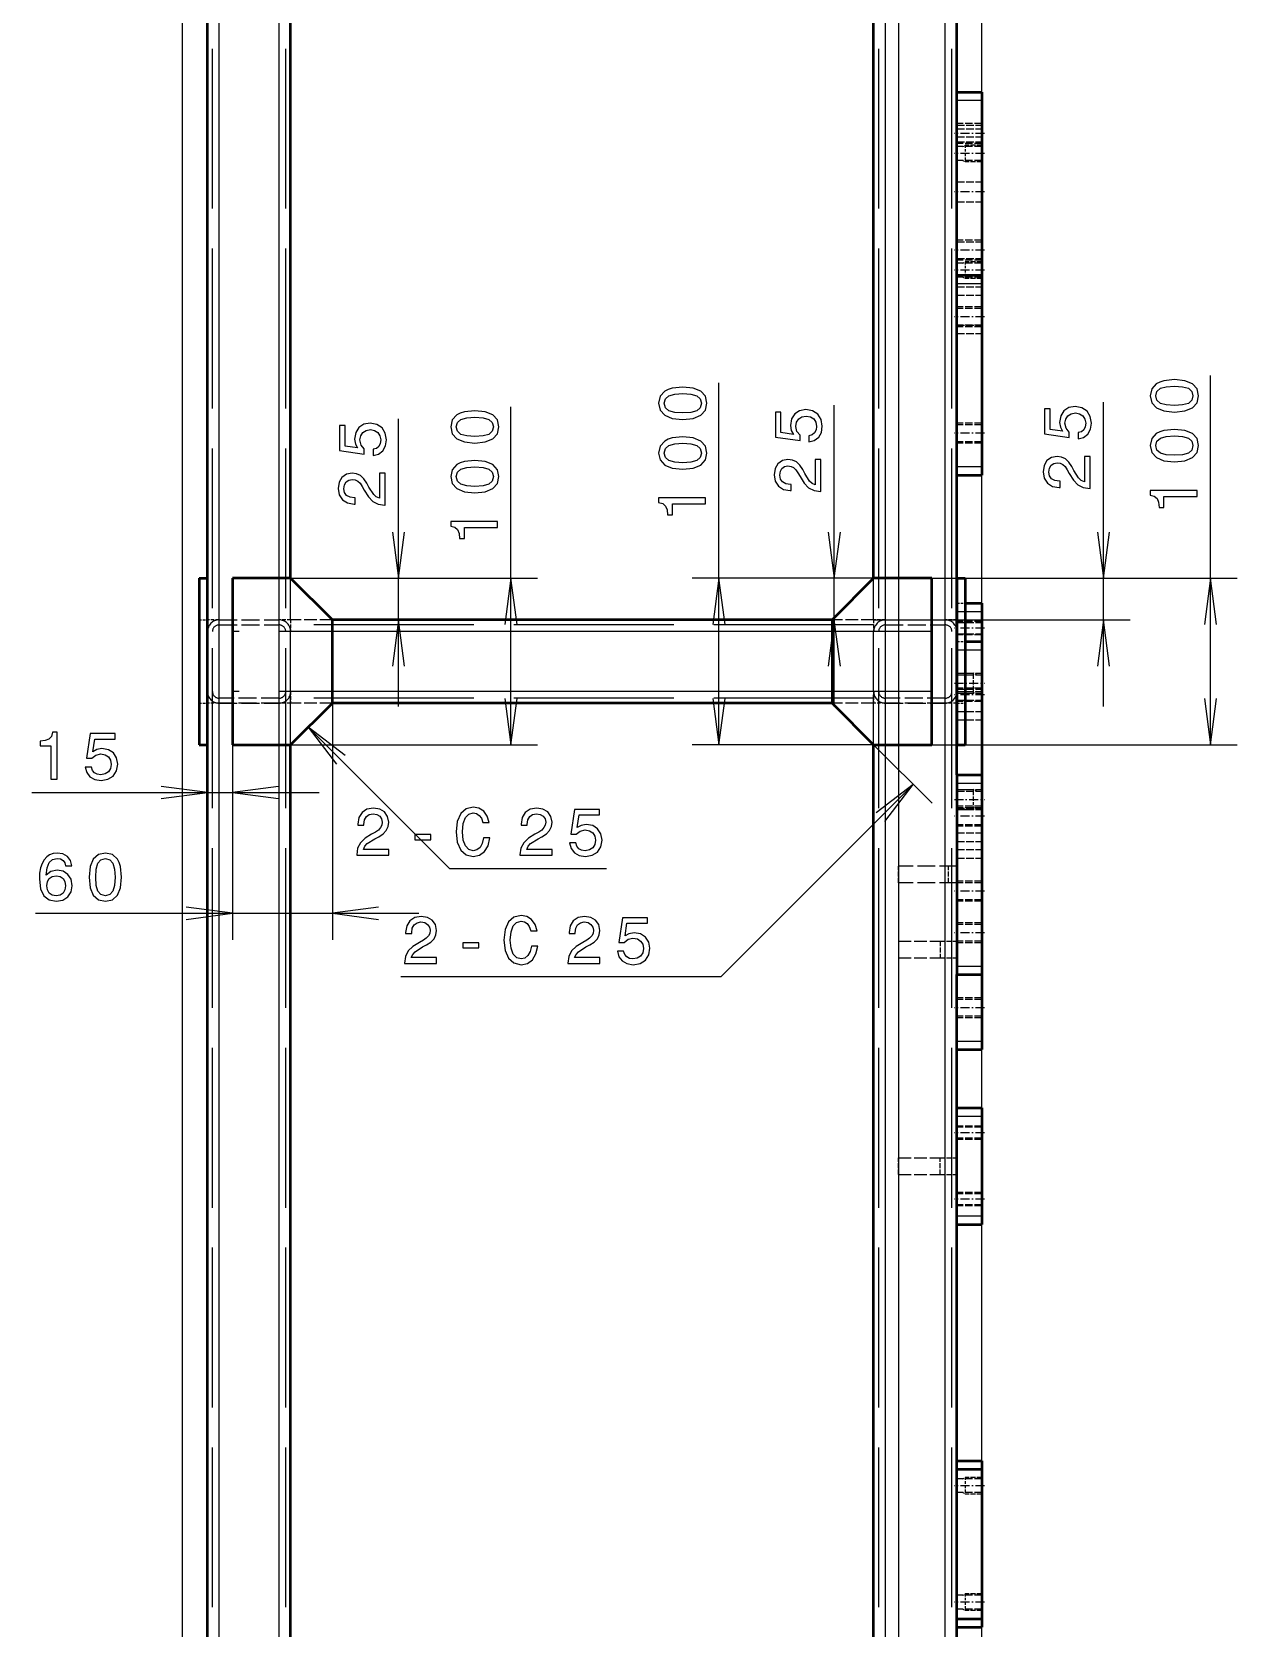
# Model space of a CAD drawing. Extents: x 0 to 1189, y 0 to 841.
# Drawn here: x 982.1 to 1072.5, y 498.8 to 618.6 of the extents above; entities that cross this region are included whole.
import ezdxf

# ---------------------------------------------------------------- set-up
doc = ezdxf.new("R2010")
doc.units = 0
doc.linetypes.add('DASHDOT', pattern=[18.5, 12, -3, 0.5, -3])
doc.linetypes.add('DASHED', pattern=[15, 12, -3])

msp = doc.modelspace()

# ---------------------------------------------------------------- linework, layer by layer
at = {"color": 7, "linetype": 'DASHDOT', "lineweight": 25}
for p, q in [((996.1, 413.09), (996.1, 729.59)), ((1000.6, 413.09), (1000.6, 729.59)), ((1046.1, 413.09), (1046.1, 729.59)), ((1050.6, 413.09), (1050.6, 729.59)), ((1049.6, 573.59), (997.1, 573.59)), ((1049.6, 569.09), (997.1, 569.09))]:
    msp.add_line(p, q, dxfattribs=at)
at = {"color": 7, "lineweight": 25}
for p, q in [((1051.47, 436.97), (1051.47, 724.18)), ((1053.35, 436.97), (1053.35, 724.18)), ((993.35, 453.22), (993.35, 723.11)), ((995.22, 453.22), (995.22, 723.11)), ((1050.6, 439.47), (1050.6, 703.22)), ((1046.1, 577.59), (1046.1, 693.84)), ((1047.1, 672.47), (1047.1, 405.96)), ((996.1, 475.97), (996.1, 666.34)), ((1000.6, 577.59), (1000.6, 666.34)), ((1051.47, 659.47), (1051.47, 405.96)), ((1051.47, 613.47), (1053.35, 613.47)), ((1051.47, 599.72), (1053.35, 599.72)), ((1033.61, 565.09), (1033.61, 592.25)), ((1070.5, 565.09), (1070.5, 592.81)), ((1062.47, 567.97), (1062.47, 590.82)), ((1009.56, 567.97), (1009.56, 589.57)), ((1018, 565.09), (1018, 590.47)), ((1042.27, 567.97), (1042.27, 590.59)), ((1051.47, 585.97), (1053.35, 585.97)), ((1001.47, 577.59), (1011.56, 577.59)), ((1001.47, 577.59), (1020, 577.59)), ((1045.22, 577.59), (1031.61, 577.59)), ((1045.22, 577.59), (1040.27, 577.59)), ((1049.6, 577.59), (1064.47, 577.59)), ((1049.6, 577.59), (1072.5, 577.59)), ((1045.22, 574.47), (1064.47, 574.47)), ((1052.1, 575.09), (1053.35, 575.09)), ((1042.1, 573.59), (1004.6, 573.59)), ((1052.1, 572.22), (1053.35, 572.22)), ((1042.1, 569.09), (1004.6, 569.09)), ((1004.6, 568.22), (1004.6, 550.44)), ((1002.79, 566.41), (1013.4, 555.81)), ((997.1, 565.09), (997.1, 559.51)), ((997.1, 565.09), (997.1, 550.44)), ((1000.6, 476.34), (1000.6, 565.09)), ((1001.47, 565.09), (1020, 565.09)), ((1045.22, 565.09), (1031.61, 565.09)), ((1045.22, 565.09), (1049.61, 560.7)), ((1046.1, 448.84), (1046.1, 565.09)), ((1049.6, 565.09), (1072.5, 565.09)), ((1048.2, 562.12), (1033.76, 547.68)), ((1051.47, 562.22), (1053.35, 562.22)), ((982.05, 561.51), (1003.6, 561.51)), ((1013.4, 555.81), (1025.17, 555.81)), ((982.31, 552.44), (1011.1, 552.44)), ((1033.76, 547.68), (1009.73, 547.68)), ((1051.47, 548.47), (1053.35, 548.47)), ((1051.47, 542.84), (1053.35, 542.84)), ((1051.47, 537.22), (1053.35, 537.22)), ((1051.47, 529.72), (1053.35, 529.72))]:
    msp.add_line(p, q, dxfattribs=at)
at = {"color": 7, "linetype": 'DASHED', "lineweight": 25}
for p, q in [((995.6, 440.34), (995.6, 702.34)), ((996.1, 439.47), (996.1, 703.22)), ((996.1, 439.84), (996.1, 702.84)), ((996.1, 439.84), (996.1, 702.84)), ((1000.6, 439.47), (1000.6, 703.22)), ((1000.6, 439.84), (1000.6, 702.84)), ((1000.6, 439.84), (1000.6, 702.84)), ((1001.1, 440.34), (1001.1, 702.34)), ((1045.6, 440.34), (1045.6, 702.34)), ((1046.1, 439.47), (1046.1, 703.22)), ((1046.1, 439.84), (1046.1, 702.84)), ((1046.1, 439.84), (1046.1, 702.84)), ((1050.6, 439.47), (1050.6, 703.22)), ((1050.6, 439.84), (1050.6, 702.84)), ((1050.6, 439.84), (1050.6, 702.84)), ((1051.1, 440.34), (1051.1, 702.34)), ((996.1, 445.34), (996.1, 697.34)), ((996.1, 445.34), (996.1, 697.34)), ((996.1, 445.72), (996.1, 696.97)), ((996.1, 445.72), (996.1, 696.97)), ((996.1, 574.47), (996.1, 696.97)), ((996.1, 574.47), (996.1, 696.97)), ((996.1, 574.47), (996.1, 696.97)), ((996.1, 574.47), (996.1, 696.97)), ((1000.6, 445.34), (1000.6, 697.34)), ((1000.6, 445.34), (1000.6, 697.34)), ((1000.6, 445.72), (1000.6, 696.97)), ((1000.6, 445.72), (1000.6, 696.97)), ((1000.6, 574.47), (1000.6, 696.97)), ((1000.6, 574.47), (1000.6, 696.97)), ((1000.6, 574.47), (1000.6, 696.97)), ((1000.6, 574.47), (1000.6, 696.97)), ((1046.1, 445.34), (1046.1, 697.34)), ((1046.1, 445.34), (1046.1, 697.34)), ((1046.1, 445.72), (1046.1, 696.97)), ((1046.1, 445.72), (1046.1, 696.97)), ((1046.1, 574.47), (1046.1, 696.97)), ((1046.1, 574.47), (1046.1, 696.97)), ((1046.1, 574.47), (1046.1, 696.97)), ((1046.1, 574.47), (1046.1, 696.97)), ((1050.6, 445.34), (1050.6, 697.34)), ((1050.6, 445.34), (1050.6, 697.34)), ((1050.6, 445.72), (1050.6, 696.97)), ((1050.6, 445.72), (1050.6, 696.97)), ((1050.6, 574.47), (1050.6, 696.97)), ((1050.6, 574.47), (1050.6, 696.97)), ((1050.6, 574.47), (1050.6, 696.97)), ((1050.6, 574.47), (1050.6, 696.97)), ((1045.22, 574.09), (1001.47, 574.09)), ((1045.22, 573.59), (1001.47, 573.59)), ((1045.22, 573.59), (1001.47, 573.59)), ((1045.22, 573.59), (1001.47, 573.59)), ((996.1, 445.72), (996.1, 568.22)), ((996.1, 445.72), (996.1, 568.22)), ((996.1, 445.72), (996.1, 568.22)), ((996.1, 445.72), (996.1, 568.22)), ((1000.6, 445.72), (1000.6, 568.22)), ((1000.6, 445.72), (1000.6, 568.22)), ((1000.6, 445.72), (1000.6, 568.22)), ((1000.6, 445.72), (1000.6, 568.22)), ((1045.22, 569.09), (1001.47, 569.09)), ((1045.22, 569.09), (1001.47, 569.09)), ((1045.22, 569.09), (1001.47, 569.09)), ((1045.22, 568.59), (1001.47, 568.59)), ((1046.1, 445.72), (1046.1, 568.22)), ((1046.1, 445.72), (1046.1, 568.22)), ((1046.1, 445.72), (1046.1, 568.22)), ((1046.1, 445.72), (1046.1, 568.22)), ((1050.6, 445.72), (1050.6, 568.22)), ((1050.6, 445.72), (1050.6, 568.22)), ((1050.6, 445.72), (1050.6, 568.22)), ((1050.6, 445.72), (1050.6, 568.22))]:
    msp.add_line(p, q, dxfattribs=at)
at = {"color": 7, "lineweight": 50}
for p, q in [((1045.22, 577.59), (1045.22, 693.84)), ((1051.47, 562.84), (1051.47, 678.97)), ((995.22, 440.34), (995.22, 666.97)), ((1001.47, 577.59), (1001.47, 666.34)), ((1051.47, 614.09), (1053.35, 614.09)), ((1053.35, 614.09), (1053.35, 613.47)), ((1053.35, 613.47), (1053.35, 600.34)), ((1051.47, 600.34), (1053.35, 600.34)), ((1053.35, 600.34), (1053.35, 599.72)), ((1053.35, 599.72), (1053.35, 585.97)), ((1053.35, 585.97), (1053.35, 585.34)), ((1051.47, 585.34), (1053.35, 585.34)), ((994.6, 577.59), (994.6, 565.09)), ((994.6, 577.59), (995.22, 577.59)), ((997.1, 577.59), (997.1, 565.09)), ((1001.47, 577.59), (997.1, 577.59)), ((1004.6, 574.47), (1001.47, 577.59)), ((1045.22, 577.59), (1042.1, 574.47)), ((1049.6, 577.59), (1045.22, 577.59)), ((1049.6, 565.09), (1049.6, 577.59)), ((1051.47, 577.59), (1051.47, 565.09)), ((1051.47, 577.59), (1052.1, 577.59)), ((1052.1, 577.59), (1052.1, 565.09)), ((1052.1, 575.72), (1053.35, 575.72)), ((1053.35, 575.72), (1053.35, 575.09)), ((1042.1, 574.47), (1004.6, 574.47)), ((1004.6, 568.22), (1004.6, 574.47)), ((1042.1, 574.47), (1042.1, 568.22)), ((1053.35, 575.09), (1053.35, 572.84)), ((1052.1, 572.84), (1053.35, 572.84)), ((1053.35, 572.84), (1053.35, 572.22)), ((1053.35, 572.22), (1053.35, 562.84)), ((1001.47, 565.09), (1004.6, 568.22)), ((1042.1, 568.22), (1004.6, 568.22)), ((1042.1, 568.22), (1045.22, 565.09)), ((994.6, 565.09), (995.22, 565.09)), ((997.1, 565.09), (1001.47, 565.09)), ((1001.47, 476.34), (1001.47, 565.09)), ((1045.22, 448.84), (1045.22, 565.09)), ((1045.22, 565.09), (1049.6, 565.09)), ((1051.47, 565.09), (1052.1, 565.09)), ((1051.47, 562.84), (1051.47, 562.22)), ((1051.47, 562.84), (1053.35, 562.84)), ((1051.47, 562.22), (1051.47, 548.47)), ((1053.35, 562.84), (1053.35, 562.22)), ((1053.35, 562.22), (1053.35, 548.47)), ((1053.35, 557.22), (1053.35, 556.59)), ((1053.35, 556.59), (1053.35, 542.84)), ((1051.47, 548.47), (1051.47, 547.84)), ((1051.47, 440.34), (1051.47, 547.84)), ((1051.47, 547.84), (1053.35, 547.84)), ((1053.35, 548.47), (1053.35, 547.84)), ((1053.35, 542.84), (1053.35, 542.22)), ((1051.47, 542.22), (1053.35, 542.22)), ((1051.47, 537.84), (1053.35, 537.84)), ((1053.35, 537.84), (1053.35, 537.22)), ((1053.35, 537.22), (1053.35, 529.72)), ((1053.35, 529.72), (1053.35, 529.09)), ((1051.47, 529.09), (1053.35, 529.09)), ((1051.47, 511.34), (1053.35, 511.34)), ((1051.47, 510.72), (1053.35, 510.72)), ((1053.35, 511.34), (1053.35, 510.72)), ((1053.35, 510.72), (1053.35, 499.47)), ((1051.47, 499.47), (1053.35, 499.47)), ((1051.47, 498.84), (1053.35, 498.84)), ((1053.35, 499.47), (1053.35, 498.84))]:
    msp.add_line(p, q, dxfattribs=at)
at = {"color": 7, "linetype": 'DASHED', "lineweight": 25, "ltscale": 0.046875}
for p, q in [((1051.47, 613.47), (1053.35, 613.47)), ((1053.35, 611.72), (1051.47, 611.72)), ((1053.35, 611.72), (1051.47, 611.72)), ((1051.47, 611.6), (1053.35, 611.6)), ((1051.47, 611.6), (1053.35, 611.6)), ((1051.47, 611.34), (1053.35, 611.34)), ((1051.47, 610.72), (1053.35, 610.72)), ((1051.47, 610.72), (1053.35, 610.72)), ((1051.47, 610.34), (1053.35, 610.34)), ((1051.47, 610.34), (1053.35, 610.34)), ((1053.35, 610.22), (1051.47, 610.22)), ((1053.35, 610.22), (1051.47, 610.22)), ((1053.35, 609.99), (1051.47, 609.99)), ((1053.35, 609.99), (1051.47, 609.99)), ((1053.35, 608.95), (1051.47, 608.95)), ((1053.35, 608.95), (1051.47, 608.95)), ((1051.47, 607.34), (1053.35, 607.34)), ((1051.47, 607.34), (1053.35, 607.34)), ((1051.47, 605.84), (1053.35, 605.84)), ((1051.47, 605.84), (1053.35, 605.84)), ((1053.35, 602.97), (1051.47, 602.97)), ((1053.35, 602.97), (1051.47, 602.97)), ((1051.47, 602.85), (1053.35, 602.85)), ((1051.47, 602.85), (1053.35, 602.85)), ((1051.47, 601.59), (1053.35, 601.59)), ((1051.47, 601.59), (1053.35, 601.59)), ((1053.35, 601.47), (1051.47, 601.47)), ((1053.35, 601.47), (1051.47, 601.47)), ((1053.35, 601.24), (1051.47, 601.24)), ((1053.35, 601.24), (1051.47, 601.24)), ((1053.35, 600.2), (1051.47, 600.2)), ((1053.35, 600.2), (1051.47, 600.2)), ((1051.47, 599.72), (1053.35, 599.72)), ((1051.47, 599.47), (1053.35, 599.47)), ((1051.47, 599.47), (1053.35, 599.47)), ((1051.47, 598.84), (1053.35, 598.84)), ((1053.35, 597.97), (1051.47, 597.97)), ((1053.35, 597.97), (1051.47, 597.97)), ((1053.35, 597.97), (1051.47, 597.97)), ((1053.35, 597.85), (1051.47, 597.85)), ((1053.35, 597.85), (1051.47, 597.85)), ((1051.47, 596.59), (1053.35, 596.59)), ((1051.47, 596.59), (1053.35, 596.59)), ((1053.35, 596.59), (1051.47, 596.59)), ((1053.35, 596.59), (1051.47, 596.59)), ((1053.35, 596.47), (1051.47, 596.47)), ((1053.35, 596.47), (1051.47, 596.47)), ((1053.35, 596.47), (1051.47, 596.47)), ((1051.47, 595.97), (1053.35, 595.97)), ((1053.35, 589.22), (1051.47, 589.22)), ((1053.35, 589.22), (1051.47, 589.22)), ((1053.35, 589.22), (1051.47, 589.22)), ((1053.35, 589.1), (1051.47, 589.1)), ((1053.35, 589.1), (1051.47, 589.1)), ((1053.35, 587.84), (1051.47, 587.84)), ((1053.35, 587.84), (1051.47, 587.84)), ((1053.35, 587.72), (1051.47, 587.72)), ((1053.35, 587.72), (1051.47, 587.72)), ((1053.35, 587.72), (1051.47, 587.72)), ((1051.47, 585.97), (1053.35, 585.97)), ((1051.47, 575.09), (1053.35, 575.09)), ((1053.35, 574.34), (1051.47, 574.34)), ((1053.35, 574.34), (1051.47, 574.34)), ((1051.47, 574.26), (1053.35, 574.26)), ((1051.47, 574.26), (1053.35, 574.26)), ((1051.47, 573.43), (1053.35, 573.43)), ((1051.47, 573.43), (1053.35, 573.43)), ((1053.35, 573.34), (1051.47, 573.34)), ((1053.35, 573.34), (1051.47, 573.34)), ((1051.47, 572.22), (1053.35, 572.22)), ((1051.47, 570.47), (1053.35, 570.47)), ((1051.47, 570.35), (1053.35, 570.35)), ((1051.47, 570.35), (1053.35, 570.35)), ((1053.35, 569.34), (1051.47, 569.34)), ((1053.35, 569.34), (1051.47, 569.34)), ((1051.47, 569.26), (1053.35, 569.26)), ((1051.47, 569.26), (1053.35, 569.26)), ((1051.47, 569.09), (1053.35, 569.09)), ((1051.47, 569.09), (1053.35, 569.09)), ((1051.47, 568.97), (1053.35, 568.97)), ((1051.47, 568.43), (1053.35, 568.43)), ((1051.47, 568.43), (1053.35, 568.43)), ((1053.35, 568.34), (1051.47, 568.34)), ((1053.35, 568.34), (1051.47, 568.34)), ((1051.47, 567.59), (1053.35, 567.59)), ((1051.47, 567.59), (1053.35, 567.59)), ((1051.47, 566.97), (1053.35, 566.97)), ((1051.47, 562.22), (1053.35, 562.22)), ((1051.47, 561.72), (1053.35, 561.72)), ((1051.47, 561.6), (1053.35, 561.6)), ((1051.47, 561.6), (1053.35, 561.6)), ((1053.35, 560.47), (1051.47, 560.47)), ((1053.35, 560.47), (1051.47, 560.47)), ((1053.35, 560.47), (1051.47, 560.47)), ((1053.35, 560.35), (1051.47, 560.35)), ((1053.35, 560.35), (1051.47, 560.35)), ((1051.47, 560.34), (1053.35, 560.34)), ((1051.47, 560.34), (1053.35, 560.34)), ((1051.47, 560.22), (1053.35, 560.22)), ((1053.35, 559.09), (1051.47, 559.09)), ((1053.35, 559.09), (1051.47, 559.09)), ((1053.35, 558.97), (1051.47, 558.97)), ((1053.35, 558.97), (1051.47, 558.97)), ((1053.35, 558.97), (1051.47, 558.97)), ((1051.47, 558.47), (1053.35, 558.47)), ((1051.47, 558.47), (1053.35, 558.47)), ((1051.47, 557.84), (1053.35, 557.84)), ((1051.47, 557.22), (1053.35, 557.22)), ((1051.47, 556.59), (1053.35, 556.59)), ((1051.47, 556.59), (1053.35, 556.59)), ((1053.35, 554.84), (1051.47, 554.84)), ((1053.35, 554.84), (1051.47, 554.84)), ((1053.35, 554.84), (1051.47, 554.84)), ((1053.35, 554.73), (1051.47, 554.73)), ((1053.35, 554.73), (1051.47, 554.73)), ((1053.35, 553.46), (1051.47, 553.46)), ((1053.35, 553.46), (1051.47, 553.46)), ((1053.35, 553.34), (1051.47, 553.34)), ((1053.35, 553.34), (1051.47, 553.34)), ((1053.35, 553.34), (1051.47, 553.34)), ((1053.35, 551.72), (1051.47, 551.72)), ((1053.35, 551.72), (1051.47, 551.72)), ((1053.35, 551.72), (1051.47, 551.72)), ((1053.35, 551.6), (1051.47, 551.6)), ((1053.35, 551.6), (1051.47, 551.6)), ((1053.35, 550.34), (1051.47, 550.34)), ((1053.35, 550.34), (1051.47, 550.34)), ((1053.35, 550.22), (1051.47, 550.22)), ((1053.35, 550.22), (1051.47, 550.22)), ((1053.35, 550.22), (1051.47, 550.22)), ((1051.47, 548.47), (1053.35, 548.47)), ((1053.35, 546.09), (1051.47, 546.09)), ((1053.35, 546.09), (1051.47, 546.09)), ((1053.35, 546.09), (1051.47, 546.09)), ((1053.35, 545.98), (1051.47, 545.98)), ((1053.35, 545.98), (1051.47, 545.98)), ((1053.35, 544.71), (1051.47, 544.71)), ((1053.35, 544.71), (1051.47, 544.71)), ((1053.35, 544.59), (1051.47, 544.59)), ((1053.35, 544.59), (1051.47, 544.59)), ((1053.35, 544.59), (1051.47, 544.59)), ((1051.47, 542.84), (1053.35, 542.84)), ((1051.47, 537.22), (1053.35, 537.22)), ((1053.35, 536.47), (1051.47, 536.47)), ((1053.35, 536.47), (1051.47, 536.47)), ((1053.35, 536.38), (1051.47, 536.38)), ((1053.35, 536.38), (1051.47, 536.38)), ((1053.35, 535.55), (1051.47, 535.55)), ((1053.35, 535.55), (1051.47, 535.55)), ((1053.35, 535.47), (1051.47, 535.47)), ((1053.35, 535.47), (1051.47, 535.47)), ((1053.35, 531.47), (1051.47, 531.47)), ((1053.35, 531.47), (1051.47, 531.47)), ((1053.35, 531.38), (1051.47, 531.38)), ((1053.35, 531.38), (1051.47, 531.38)), ((1053.35, 530.55), (1051.47, 530.55)), ((1053.35, 530.55), (1051.47, 530.55)), ((1053.35, 530.47), (1051.47, 530.47)), ((1053.35, 530.47), (1051.47, 530.47)), ((1051.47, 529.72), (1053.35, 529.72)), ((1051.47, 510.72), (1053.35, 510.72)), ((1053.35, 509.99), (1051.47, 509.99)), ((1053.35, 509.99), (1051.47, 509.99)), ((1053.35, 508.95), (1051.47, 508.95)), ((1053.35, 508.95), (1051.47, 508.95)), ((1053.35, 501.24), (1051.47, 501.24)), ((1053.35, 501.24), (1051.47, 501.24)), ((1053.35, 500.2), (1051.47, 500.2)), ((1053.35, 500.2), (1051.47, 500.2)), ((1051.47, 499.47), (1053.35, 499.47))]:
    msp.add_line(p, q, dxfattribs=at)
at = {"color": 7, "linetype": 'DASHDOT', "lineweight": 25, "ltscale": 0.056253}
for p, q in [((1053.53, 610.97), (1051.28, 610.97)), ((1053.53, 609.47), (1051.28, 609.47)), ((1053.53, 606.59), (1051.28, 606.59)), ((1053.53, 602.22), (1051.28, 602.22)), ((1053.53, 600.72), (1051.28, 600.72)), ((1053.53, 597.22), (1051.28, 597.22)), ((1053.53, 588.47), (1051.28, 588.47)), ((1053.53, 573.84), (1051.28, 573.84)), ((1053.53, 568.84), (1051.28, 568.84)), ((1053.53, 559.72), (1051.28, 559.72)), ((1053.53, 554.09), (1051.28, 554.09)), ((1053.53, 550.97), (1051.28, 550.97)), ((1053.53, 545.34), (1051.28, 545.34)), ((1053.53, 535.97), (1051.28, 535.97)), ((1053.53, 530.97), (1051.28, 530.97)), ((1053.53, 509.47), (1051.28, 509.47)), ((1053.53, 500.72), (1051.28, 500.72))]:
    msp.add_line(p, q, dxfattribs=at)
at = {"color": 7, "linetype": 'DASHED', "lineweight": 25, "ltscale": 0.005075}
for p, q in [((1051.92, 609.99), (1052.1, 610.09)), ((1051.92, 609.99), (1052.1, 610.09)), ((1051.92, 608.95), (1052.1, 608.84)), ((1051.92, 608.95), (1052.1, 608.84)), ((1051.92, 601.24), (1052.1, 601.34)), ((1051.92, 601.24), (1052.1, 601.34)), ((1051.92, 600.2), (1052.1, 600.09)), ((1051.92, 600.2), (1052.1, 600.09)), ((1051.92, 509.99), (1052.1, 510.09)), ((1051.92, 509.99), (1052.1, 510.09)), ((1051.92, 508.95), (1052.1, 508.84)), ((1051.92, 508.95), (1052.1, 508.84)), ((1051.92, 501.24), (1052.1, 501.34)), ((1051.92, 501.24), (1052.1, 501.34)), ((1051.92, 500.2), (1052.1, 500.09)), ((1051.92, 500.2), (1052.1, 500.09))]:
    msp.add_line(p, q, dxfattribs=at)
at = {"color": 7, "linetype": 'DASHED', "lineweight": 25, "ltscale": 0.015625}
for p, q in [((1052.1, 610.09), (1052.1, 609.47)), ((1052.1, 610.09), (1052.1, 609.47)), ((1052.1, 610.09), (1052.1, 609.47)), ((1052.1, 609.47), (1052.1, 608.84)), ((1052.1, 609.47), (1052.1, 608.84)), ((1052.1, 609.47), (1052.1, 608.84)), ((1052.1, 601.34), (1052.1, 600.72)), ((1052.1, 601.34), (1052.1, 600.72)), ((1052.1, 601.34), (1052.1, 600.72)), ((1052.1, 600.72), (1052.1, 600.09)), ((1052.1, 600.72), (1052.1, 600.09)), ((1052.1, 600.72), (1052.1, 600.09)), ((994.6, 574.47), (995.22, 574.47)), ((994.6, 574.47), (995.22, 574.47)), ((994.6, 574.47), (995.22, 574.47)), ((1051.47, 574.47), (1052.1, 574.47)), ((1051.47, 574.47), (1052.1, 574.47)), ((1051.47, 574.47), (1052.1, 574.47)), ((1051.47, 574.47), (1052.1, 574.47)), ((994.6, 568.22), (995.22, 568.22)), ((994.6, 568.22), (995.22, 568.22)), ((994.6, 568.22), (995.22, 568.22)), ((1051.47, 568.22), (1052.1, 568.22)), ((1051.47, 568.22), (1052.1, 568.22)), ((1051.47, 568.22), (1052.1, 568.22)), ((1051.47, 568.22), (1052.1, 568.22)), ((1052.1, 510.09), (1052.1, 509.47)), ((1052.1, 510.09), (1052.1, 509.47)), ((1052.1, 510.09), (1052.1, 509.47)), ((1052.1, 509.47), (1052.1, 508.84)), ((1052.1, 509.47), (1052.1, 508.84)), ((1052.1, 509.47), (1052.1, 508.84)), ((1052.1, 501.34), (1052.1, 500.72)), ((1052.1, 501.34), (1052.1, 500.72)), ((1052.1, 501.34), (1052.1, 500.72)), ((1052.1, 500.72), (1052.1, 500.09)), ((1052.1, 500.72), (1052.1, 500.09)), ((1052.1, 500.72), (1052.1, 500.09))]:
    msp.add_line(p, q, dxfattribs=at)
at = {"color": 7, "linetype": 'DASHED', "lineweight": 25, "ltscale": 0.03125}
for p, q in [((1053.35, 610.09), (1052.1, 610.09)), ((1053.35, 610.09), (1052.1, 610.09)), ((1053.35, 608.84), (1052.1, 608.84)), ((1053.35, 608.84), (1052.1, 608.84)), ((1053.35, 601.34), (1052.1, 601.34)), ((1053.35, 601.34), (1052.1, 601.34)), ((1053.35, 600.09), (1052.1, 600.09)), ((1053.35, 600.09), (1052.1, 600.09)), ((1051.47, 570.47), (1052.72, 570.47)), ((1051.47, 570.47), (1052.72, 570.47)), ((1051.47, 568.97), (1052.72, 568.97)), ((1051.47, 568.97), (1052.72, 568.97)), ((1051.47, 561.72), (1052.72, 561.72)), ((1051.47, 561.72), (1052.72, 561.72)), ((1051.47, 560.22), (1052.72, 560.22)), ((1051.47, 560.22), (1052.72, 560.22)), ((1047.1, 554.72), (1047.1, 555.97)), ((1050.85, 554.72), (1050.85, 555.97)), ((1047.1, 550.34), (1047.1, 549.09)), ((1050.22, 550.34), (1050.22, 549.09)), ((1050.22, 550.34), (1051.47, 550.34)), ((1050.22, 549.09), (1051.47, 549.09)), ((1047.1, 532.84), (1047.1, 534.09)), ((1050.22, 532.84), (1050.22, 534.09)), ((1050.22, 534.09), (1051.47, 534.09)), ((1050.22, 532.84), (1051.47, 532.84)), ((1053.35, 510.09), (1052.1, 510.09)), ((1053.35, 510.09), (1052.1, 510.09)), ((1053.35, 508.84), (1052.1, 508.84)), ((1053.35, 508.84), (1052.1, 508.84)), ((1053.35, 501.34), (1052.1, 501.34)), ((1053.35, 501.34), (1052.1, 501.34)), ((1053.35, 500.09), (1052.1, 500.09)), ((1053.35, 500.09), (1052.1, 500.09))]:
    msp.add_line(p, q, dxfattribs=at)
at = {"color": 7, "linetype": 'DASHED', "lineweight": 25, "ltscale": 0.3125}
for p, q in [((995.22, 577.59), (995.22, 565.09)), ((1000.6, 565.09), (1000.6, 577.59)), ((1001.47, 565.09), (1001.47, 577.59)), ((1045.22, 565.09), (1045.22, 577.59)), ((1046.1, 565.09), (1046.1, 577.59))]:
    msp.add_line(p, q, dxfattribs=at)
at = {"color": 7, "linetype": 'DASHED', "lineweight": 25, "ltscale": 0.015619}
for p, q in [((1051.47, 575.72), (1052.1, 575.72)), ((1051.47, 575.09), (1052.1, 575.09))]:
    msp.add_line(p, q, dxfattribs=at)
at = {"color": 7, "linetype": 'DASHED', "lineweight": 25, "ltscale": 0.021875}
for p, q in [((996.1, 574.47), (995.22, 574.47)), ((1001.47, 574.47), (1000.6, 574.47)), ((1001.47, 574.47), (1001.47, 573.59)), ((1046.1, 574.47), (1045.22, 574.47)), ((1045.22, 574.47), (1045.22, 573.59)), ((1051.47, 574.47), (1050.6, 574.47)), ((996.1, 568.22), (995.22, 568.22)), ((1001.47, 568.22), (1000.6, 568.22)), ((1001.47, 569.09), (1001.47, 568.22)), ((1045.22, 569.09), (1045.22, 568.22)), ((1046.1, 568.22), (1045.22, 568.22)), ((1051.47, 568.22), (1050.6, 568.22))]:
    msp.add_line(p, q, dxfattribs=at)
at = {"color": 7, "linetype": 'DASHED', "lineweight": 25, "ltscale": 0.1125}
for p, q in [((996.1, 574.47), (1000.6, 574.47)), ((996.1, 574.47), (1000.6, 574.47)), ((996.1, 574.09), (1000.6, 574.09)), ((1046.1, 574.47), (1050.6, 574.47)), ((1046.1, 574.47), (1050.6, 574.47)), ((1046.1, 574.09), (1050.6, 574.09)), ((1001.47, 569.09), (1001.47, 573.59)), ((1045.22, 569.09), (1045.22, 573.59)), ((1000.6, 568.59), (996.1, 568.59)), ((1000.6, 568.22), (996.1, 568.22)), ((996.1, 568.22), (1000.6, 568.22)), ((1050.6, 568.59), (1046.1, 568.59)), ((1050.6, 568.22), (1046.1, 568.22)), ((1046.1, 568.22), (1050.6, 568.22))]:
    msp.add_line(p, q, dxfattribs=at)
at = {"color": 7, "linetype": 'DASHED', "lineweight": 25, "ltscale": 0.078125}
for p, q in [((1004.6, 574.47), (1001.47, 574.47)), ((1045.22, 574.47), (1042.1, 574.47)), ((1004.6, 573.59), (1001.47, 573.59)), ((1045.22, 573.59), (1042.1, 573.59)), ((1004.6, 569.09), (1001.47, 569.09)), ((1004.6, 568.22), (1001.47, 568.22)), ((1045.22, 569.09), (1042.1, 569.09)), ((1045.22, 568.22), (1042.1, 568.22)), ((1047.1, 550.34), (1050.22, 550.34)), ((1047.1, 549.09), (1050.22, 549.09)), ((1047.1, 534.09), (1050.22, 534.09)), ((1047.1, 532.84), (1050.22, 532.84))]:
    msp.add_line(p, q, dxfattribs=at)
at = {"color": 7, "linetype": 'DASHED', "lineweight": 25, "ltscale": 0.015622}
for p, q in [((1051.47, 572.84), (1052.1, 572.84)), ((1051.47, 572.22), (1052.1, 572.22))]:
    msp.add_line(p, q, dxfattribs=at)
at = {"color": 7, "linetype": 'DASHED', "lineweight": 25, "ltscale": 0.01875}
for p, q in [((1052.72, 569.72), (1052.72, 570.47)), ((1052.72, 569.72), (1052.72, 570.47)), ((1052.72, 569.72), (1052.72, 570.47)), ((1052.72, 568.97), (1052.72, 569.72)), ((1052.72, 568.97), (1052.72, 569.72)), ((1052.72, 568.97), (1052.72, 569.72)), ((1052.72, 560.97), (1052.72, 561.72)), ((1052.72, 560.97), (1052.72, 561.72)), ((1052.72, 560.97), (1052.72, 561.72)), ((1052.72, 560.22), (1052.72, 560.97)), ((1052.72, 560.22), (1052.72, 560.97)), ((1052.72, 560.22), (1052.72, 560.97))]:
    msp.add_line(p, q, dxfattribs=at)
at = {"color": 7, "linetype": 'DASHED', "lineweight": 25, "ltscale": 0.00592}
for p, q in [((1052.93, 570.35), (1052.72, 570.47)), ((1052.93, 570.35), (1052.72, 570.47)), ((1052.93, 569.09), (1052.72, 568.97)), ((1052.93, 569.09), (1052.72, 568.97)), ((1052.93, 561.6), (1052.72, 561.72)), ((1052.93, 561.6), (1052.72, 561.72)), ((1052.93, 560.34), (1052.72, 560.22)), ((1052.93, 560.34), (1052.72, 560.22))]:
    msp.add_line(p, q, dxfattribs=at)
at = {"color": 7, "linetype": 'DASHDOT', "lineweight": 25, "ltscale": 0.05625}
for p, q in [((1051.28, 569.72), (1053.53, 569.72)), ((1051.28, 560.97), (1053.53, 560.97))]:
    msp.add_line(p, q, dxfattribs=at)
at = {"color": 7, "linetype": 'DASHED', "lineweight": 25, "ltscale": 0.375}
msp.add_line((1051.47, 547.84), (1051.47, 562.84), dxfattribs=at)
at = {"color": 7, "linetype": 'DASHED', "lineweight": 25, "ltscale": 0.109375}
for p, q in [((1051.47, 555.97), (1047.1, 555.97)), ((1051.47, 554.72), (1047.1, 554.72))]:
    msp.add_line(p, q, dxfattribs=at)
at = {"color": 7, "lineweight": 25}
for points in [[(1030.9, 589.51), (1031.69, 589.59), (1032.26, 589.83), (1032.6, 590.2), (1032.71, 590.73), (1032.6, 591.25), (1032.26, 591.63), (1031.69, 591.86), (1030.9, 591.94), (1030.11, 591.86), (1029.8, 591.76), (1029.54, 591.63), (1029.2, 591.25), (1029.08, 590.73), (1029.2, 590.2), (1029.55, 589.83), (1030.11, 589.59)], [(1067.79, 590.07), (1068.58, 590.15), (1069.14, 590.39), (1069.49, 590.76), (1069.6, 591.29), (1069.49, 591.81), (1069.14, 592.19), (1068.58, 592.42), (1067.79, 592.5), (1067, 592.42), (1066.69, 592.32), (1066.43, 592.19), (1066.09, 591.81), (1065.97, 591.29), (1066.09, 590.76), (1066.44, 590.39), (1067, 590.15)], [(1067.79, 590.56), (1067.18, 590.6), (1066.74, 590.72), (1066.48, 590.95), (1066.39, 591.29), (1066.48, 591.62), (1066.74, 591.85), (1067.18, 591.97), (1067.79, 592.01), (1068.4, 591.97), (1068.84, 591.85), (1069.1, 591.62), (1069.18, 591.29), (1069.1, 590.95), (1068.84, 590.72), (1068.4, 590.6)], [(1030.9, 590), (1030.29, 590.04), (1029.85, 590.16), (1029.59, 590.39), (1029.5, 590.73), (1029.59, 591.06), (1029.85, 591.29), (1030.29, 591.41), (1030.9, 591.45), (1031.51, 591.41), (1031.95, 591.29), (1032.21, 591.06), (1032.3, 590.73), (1032.21, 590.39), (1031.95, 590.16), (1031.51, 590.04)], [(1015.29, 587.74), (1016.08, 587.82), (1016.65, 588.05), (1016.99, 588.43), (1017.1, 588.96), (1016.99, 589.48), (1016.65, 589.85), (1016.08, 590.09), (1015.29, 590.17), (1014.51, 590.09), (1014.19, 589.99), (1013.94, 589.85), (1013.59, 589.48), (1013.48, 588.96), (1013.59, 588.43), (1013.94, 588.05), (1014.51, 587.82)], [(1015.29, 588.23), (1014.68, 588.27), (1014.24, 588.39), (1013.99, 588.62), (1013.9, 588.96), (1013.99, 589.29), (1014.24, 589.52), (1014.68, 589.64), (1015.29, 589.68), (1015.91, 589.64), (1016.35, 589.52), (1016.6, 589.29), (1016.69, 588.96), (1016.6, 588.62), (1016.35, 588.39), (1015.91, 588.27)], [(1040.36, 587.82), (1040.77, 587.93), (1041.1, 588.17), (1041.3, 588.54), (1041.37, 589), (1041.28, 589.51), (1041.04, 589.91), (1040.64, 590.16), (1040.14, 590.26), (1039.67, 590.17), (1039.3, 589.93), (1039.06, 589.55), (1038.98, 589.06), (1039.04, 588.68), (1039.2, 588.39), (1038.26, 588.53), (1038.26, 590.07), (1037.85, 590.07), (1037.85, 588.19), (1039.7, 587.92), (1039.7, 588.32), (1039.47, 588.61), (1039.38, 588.99), (1039.44, 589.31), (1039.6, 589.56), (1039.84, 589.71), (1040.16, 589.77), (1040.48, 589.71), (1040.73, 589.55), (1040.88, 589.3), (1040.94, 588.99), (1040.9, 588.72), (1040.79, 588.51), (1040.61, 588.36), (1040.36, 588.29)], [(1060.56, 588.05), (1060.97, 588.16), (1061.3, 588.41), (1061.5, 588.77), (1061.57, 589.23), (1061.48, 589.74), (1061.24, 590.14), (1060.84, 590.39), (1060.34, 590.49), (1059.87, 590.4), (1059.5, 590.16), (1059.26, 589.78), (1059.18, 589.29), (1059.24, 588.92), (1059.4, 588.62), (1058.46, 588.76), (1058.46, 590.3), (1058.05, 590.3), (1058.05, 588.43), (1059.9, 588.15), (1059.9, 588.55), (1059.67, 588.85), (1059.58, 589.22), (1059.64, 589.54), (1059.8, 589.79), (1060.05, 589.94), (1060.36, 590), (1060.68, 589.94), (1060.93, 589.78), (1061.08, 589.54), (1061.14, 589.22), (1061.1, 588.95), (1060.99, 588.74), (1060.81, 588.59), (1060.56, 588.52)], [(1007.65, 586.8), (1008.06, 586.91), (1008.39, 587.16), (1008.59, 587.52), (1008.66, 587.98), (1008.57, 588.49), (1008.33, 588.89), (1007.93, 589.14), (1007.43, 589.24), (1006.96, 589.15), (1006.59, 588.91), (1006.35, 588.53), (1006.27, 588.04), (1006.33, 587.66), (1006.49, 587.37), (1005.55, 587.51), (1005.55, 589.05), (1005.14, 589.05), (1005.14, 587.18), (1006.99, 586.9), (1006.99, 587.3), (1006.76, 587.59), (1006.67, 587.97), (1006.73, 588.29), (1006.89, 588.54), (1007.14, 588.69), (1007.45, 588.75), (1007.77, 588.69), (1008.02, 588.53), (1008.17, 588.28), (1008.23, 587.97), (1008.19, 587.7), (1008.08, 587.49), (1007.9, 587.34), (1007.65, 587.27)], [(1067.79, 586.34), (1068.58, 586.41), (1069.14, 586.65), (1069.49, 587.03), (1069.6, 587.55), (1069.49, 588.07), (1069.14, 588.45), (1068.58, 588.68), (1067.79, 588.76), (1067, 588.68), (1066.69, 588.59), (1066.43, 588.45), (1066.09, 588.07), (1065.97, 587.55), (1066.09, 587.03), (1066.44, 586.65), (1067, 586.41)], [(1030.9, 585.78), (1031.69, 585.85), (1032.26, 586.09), (1032.6, 586.47), (1032.71, 586.99), (1032.6, 587.51), (1032.26, 587.89), (1031.69, 588.12), (1030.9, 588.2), (1030.11, 588.12), (1029.8, 588.03), (1029.54, 587.89), (1029.2, 587.51), (1029.08, 586.99), (1029.2, 586.47), (1029.55, 586.09), (1030.11, 585.85)], [(1030.9, 586.26), (1030.29, 586.3), (1029.85, 586.43), (1029.59, 586.65), (1029.5, 586.99), (1029.59, 587.33), (1029.85, 587.55), (1030.29, 587.68), (1030.9, 587.72), (1031.51, 587.68), (1031.95, 587.55), (1032.21, 587.33), (1032.3, 586.99), (1032.21, 586.65), (1031.95, 586.43), (1031.51, 586.3)], [(1067.79, 586.82), (1067.18, 586.86), (1066.74, 586.99), (1066.48, 587.21), (1066.39, 587.55), (1066.48, 587.89), (1066.74, 588.11), (1067.18, 588.24), (1067.79, 588.28), (1068.4, 588.24), (1068.84, 588.11), (1069.1, 587.89), (1069.18, 587.55), (1069.1, 587.21), (1068.84, 586.99), (1068.4, 586.86)], [(1015.29, 584.01), (1016.08, 584.08), (1016.65, 584.32), (1016.99, 584.7), (1017.1, 585.22), (1016.99, 585.74), (1016.65, 586.12), (1016.08, 586.35), (1015.29, 586.43), (1014.51, 586.35), (1014.19, 586.25), (1013.94, 586.12), (1013.59, 585.74), (1013.48, 585.22), (1013.59, 584.7), (1013.94, 584.32), (1014.51, 584.08)], [(1015.29, 584.49), (1014.68, 584.53), (1014.24, 584.66), (1013.99, 584.88), (1013.9, 585.22), (1013.99, 585.55), (1014.24, 585.78), (1014.68, 585.91), (1015.29, 585.95), (1015.91, 585.91), (1016.35, 585.78), (1016.6, 585.55), (1016.69, 585.22), (1016.6, 584.88), (1016.35, 584.66), (1015.91, 584.53)], [(1041.27, 584.1), (1041.27, 586.51), (1040.84, 586.51), (1040.84, 584.6), (1040.6, 584.71), (1040.4, 584.89), (1040.05, 585.45), (1039.9, 585.75), (1039.68, 586.08), (1039.43, 586.32), (1039.13, 586.46), (1038.79, 586.51), (1038.37, 586.42), (1038.03, 586.18), (1037.82, 585.82), (1037.75, 585.35), (1037.83, 584.87), (1038.07, 584.5), (1038.45, 584.26), (1038.95, 584.18), (1039.02, 584.18), (1039.02, 584.64), (1038.98, 584.64), (1038.63, 584.69), (1038.38, 584.82), (1038.22, 585.04), (1038.17, 585.33), (1038.22, 585.62), (1038.34, 585.84), (1038.54, 585.98), (1038.79, 586.03), (1039.02, 585.99), (1039.21, 585.9), (1039.39, 585.73), (1039.54, 585.51), (1039.7, 585.22), (1040.01, 584.72), (1040.34, 584.37), (1040.75, 584.17), (1041.26, 584.1)], [(1061.47, 584.33), (1061.47, 586.74), (1061.04, 586.74), (1061.04, 584.84), (1060.8, 584.94), (1060.6, 585.12), (1060.25, 585.68), (1060.1, 585.98), (1059.88, 586.31), (1059.63, 586.55), (1059.33, 586.69), (1058.99, 586.74), (1058.57, 586.65), (1058.23, 586.42), (1058.02, 586.05), (1057.95, 585.58), (1058.03, 585.1), (1058.27, 584.73), (1058.65, 584.49), (1059.15, 584.41), (1059.22, 584.41), (1059.22, 584.87), (1059.18, 584.87), (1058.83, 584.92), (1058.58, 585.05), (1058.42, 585.27), (1058.37, 585.56), (1058.42, 585.85), (1058.54, 586.07), (1058.74, 586.21), (1058.99, 586.26), (1059.22, 586.22), (1059.41, 586.13), (1059.59, 585.97), (1059.74, 585.74), (1059.9, 585.45), (1060.21, 584.95), (1060.54, 584.61), (1060.95, 584.4), (1061.46, 584.33)], [(1008.56, 583.08), (1008.56, 585.49), (1008.13, 585.49), (1008.13, 583.59), (1007.89, 583.69), (1007.7, 583.87), (1007.34, 584.43), (1007.19, 584.73), (1006.97, 585.06), (1006.72, 585.3), (1006.42, 585.44), (1006.08, 585.49), (1005.66, 585.4), (1005.32, 585.16), (1005.11, 584.8), (1005.04, 584.33), (1005.12, 583.85), (1005.36, 583.48), (1005.74, 583.24), (1006.24, 583.16), (1006.31, 583.16), (1006.31, 583.62), (1006.27, 583.62), (1005.93, 583.67), (1005.67, 583.8), (1005.51, 584.02), (1005.46, 584.31), (1005.51, 584.6), (1005.63, 584.82), (1005.83, 584.96), (1006.08, 585.01), (1006.31, 584.97), (1006.51, 584.88), (1006.68, 584.72), (1006.83, 584.49), (1006.99, 584.2), (1007.3, 583.7), (1007.63, 583.35), (1008.04, 583.15), (1008.55, 583.08)], [(1032.61, 583.17), (1032.61, 583.62), (1029.08, 583.62), (1029.08, 583.28), (1029.39, 583.19), (1029.6, 583.01), (1029.72, 582.73), (1029.76, 582.35), (1030.12, 582.35), (1030.12, 583.17)], [(1069.5, 583.73), (1069.5, 584.18), (1065.97, 584.18), (1065.97, 583.84), (1066.28, 583.75), (1066.49, 583.57), (1066.61, 583.29), (1066.65, 582.91), (1067.01, 582.91), (1067.01, 583.73)], [(1017, 581.39), (1017, 581.85), (1013.48, 581.85), (1013.48, 581.51), (1013.78, 581.42), (1013.99, 581.24), (1014.11, 580.96), (1014.15, 580.58), (1014.51, 580.58), (1014.51, 581.39)], [(983.48, 562.51), (983.94, 562.51), (983.94, 566.03), (983.6, 566.03), (983.51, 565.72), (983.32, 565.52), (983.05, 565.4), (982.66, 565.36), (982.66, 565), (983.48, 565)], [(986.06, 563.42), (986.17, 563.01), (986.41, 562.68), (986.78, 562.48), (987.24, 562.41), (987.75, 562.5), (988.15, 562.74), (988.4, 563.14), (988.5, 563.64), (988.41, 564.11), (988.17, 564.48), (987.79, 564.72), (987.3, 564.8), (986.92, 564.74), (986.63, 564.57), (986.77, 565.52), (988.31, 565.52), (988.31, 565.93), (986.43, 565.93), (986.16, 564.08), (986.56, 564.08), (986.85, 564.31), (987.23, 564.4), (987.55, 564.34), (987.8, 564.18), (987.95, 563.93), (988.01, 563.62), (987.95, 563.3), (987.79, 563.05), (987.54, 562.9), (987.23, 562.84), (986.96, 562.88), (986.75, 562.99), (986.6, 563.17), (986.53, 563.42)], [(1006.43, 556.81), (1008.83, 556.81), (1008.83, 557.24), (1006.93, 557.24), (1007.04, 557.48), (1007.22, 557.67), (1007.78, 558.03), (1008.08, 558.18), (1008.41, 558.4), (1008.65, 558.65), (1008.78, 558.95), (1008.83, 559.29), (1008.75, 559.71), (1008.51, 560.05), (1008.15, 560.26), (1007.68, 560.33), (1007.19, 560.25), (1006.83, 560.01), (1006.59, 559.63), (1006.51, 559.13), (1006.51, 559.06), (1006.97, 559.06), (1006.97, 559.1), (1007.01, 559.45), (1007.15, 559.7), (1007.36, 559.86), (1007.65, 559.91), (1007.94, 559.86), (1008.16, 559.74), (1008.3, 559.54), (1008.35, 559.29), (1008.32, 559.06), (1008.22, 558.87), (1008.06, 558.69), (1007.84, 558.54), (1007.54, 558.38), (1007.05, 558.07), (1006.7, 557.74), (1006.49, 557.33), (1006.43, 556.82)], [(1015.95, 558.11), (1015.85, 557.68), (1015.68, 557.38), (1015.45, 557.2), (1015.17, 557.14), (1014.85, 557.23), (1014.59, 557.5), (1014.42, 557.94), (1014.36, 558.56), (1014.42, 559.17), (1014.58, 559.62), (1014.84, 559.89), (1015.17, 559.98), (1015.42, 559.93), (1015.62, 559.79), (1015.78, 559.57), (1015.9, 559.25), (1016.38, 559.25), (1016.22, 559.73), (1015.96, 560.1), (1015.6, 560.32), (1015.17, 560.4), (1014.64, 560.28), (1014.23, 559.92), (1013.97, 559.34), (1013.88, 558.56), (1013.97, 557.77), (1014.23, 557.19), (1014.64, 556.83), (1015.17, 556.71), (1015.64, 556.81), (1016.02, 557.07), (1016.29, 557.51), (1016.43, 558.11)], [(1018.68, 556.81), (1021.09, 556.81), (1021.09, 557.24), (1019.19, 557.24), (1019.29, 557.48), (1019.48, 557.67), (1020.04, 558.03), (1020.33, 558.18), (1020.67, 558.4), (1020.9, 558.65), (1021.04, 558.95), (1021.09, 559.29), (1021, 559.71), (1020.77, 560.05), (1020.4, 560.26), (1019.94, 560.33), (1019.45, 560.25), (1019.08, 560.01), (1018.85, 559.63), (1018.77, 559.13), (1018.77, 559.06), (1019.22, 559.06), (1019.22, 559.1), (1019.27, 559.45), (1019.41, 559.7), (1019.62, 559.86), (1019.91, 559.91), (1020.2, 559.86), (1020.42, 559.74), (1020.56, 559.54), (1020.61, 559.29), (1020.58, 559.06), (1020.48, 558.87), (1020.32, 558.69), (1020.1, 558.54), (1019.8, 558.38), (1019.31, 558.07), (1018.96, 557.74), (1018.75, 557.33), (1018.68, 556.82)], [(1022.4, 557.72), (1022.51, 557.31), (1022.76, 556.98), (1023.12, 556.78), (1023.59, 556.71), (1024.1, 556.8), (1024.49, 557.04), (1024.75, 557.44), (1024.84, 557.94), (1024.76, 558.41), (1024.51, 558.78), (1024.14, 559.02), (1023.65, 559.1), (1023.27, 559.04), (1022.98, 558.88), (1023.12, 559.82), (1024.65, 559.82), (1024.65, 560.23), (1022.78, 560.23), (1022.5, 558.38), (1022.9, 558.38), (1023.2, 558.61), (1023.57, 558.7), (1023.89, 558.64), (1024.14, 558.48), (1024.3, 558.23), (1024.35, 557.92), (1024.3, 557.6), (1024.14, 557.35), (1023.89, 557.2), (1023.57, 557.14), (1023.3, 557.18), (1023.1, 557.29), (1022.95, 557.47), (1022.87, 557.72)], [(1010.78, 557.96), (1012, 557.96), (1012, 558.36), (1010.78, 558.36)], [(985.04, 556), (984.95, 556.4), (984.72, 556.71), (984.38, 556.9), (983.94, 556.96), (983.64, 556.93), (983.38, 556.83), (983.16, 556.68), (982.96, 556.46), (982.81, 556.18), (982.7, 555.84), (982.63, 555.44), (982.61, 554.99), (982.69, 554.28), (982.94, 553.76), (983.34, 553.44), (983.88, 553.34), (984.37, 553.43), (984.74, 553.67), (984.99, 554.04), (985.07, 554.51), (984.99, 554.99), (984.75, 555.36), (984.4, 555.59), (983.95, 555.67), (983.47, 555.57), (983.12, 555.29), (983.19, 555.84), (983.35, 556.24), (983.6, 556.48), (983.94, 556.56), (984.19, 556.52), (984.39, 556.41), (984.51, 556.23), (984.58, 556)], [(986.35, 555.15), (986.43, 554.36), (986.66, 553.79), (987.04, 553.45), (987.57, 553.34), (988.09, 553.45), (988.47, 553.79), (988.7, 554.36), (988.78, 555.15), (988.7, 555.94), (988.6, 556.25), (988.47, 556.51), (988.09, 556.85), (987.57, 556.96), (987.04, 556.85), (986.66, 556.5), (986.43, 555.94)], [(986.84, 555.15), (986.88, 555.76), (987, 556.2), (987.23, 556.46), (987.57, 556.55), (987.9, 556.46), (988.13, 556.2), (988.25, 555.76), (988.29, 555.15), (988.25, 554.53), (988.13, 554.1), (987.9, 553.84), (987.57, 553.75), (987.23, 553.84), (987, 554.1), (986.88, 554.53)], [(984.58, 554.51), (984.53, 554.19), (984.39, 553.95), (984.16, 553.79), (983.88, 553.74), (983.58, 553.79), (983.35, 553.94), (983.21, 554.19), (983.16, 554.5), (983.21, 554.82), (983.35, 555.05), (983.58, 555.2), (983.9, 555.26), (984.17, 555.2), (984.39, 555.06), (984.53, 554.82)], [(1010.02, 548.68), (1012.42, 548.68), (1012.42, 549.11), (1010.52, 549.11), (1010.63, 549.35), (1010.81, 549.55), (1011.37, 549.91), (1011.67, 550.06), (1012, 550.27), (1012.24, 550.53), (1012.37, 550.82), (1012.42, 551.16), (1012.34, 551.59), (1012.1, 551.92), (1011.74, 552.13), (1011.27, 552.21), (1010.79, 552.12), (1010.42, 551.88), (1010.18, 551.5), (1010.1, 551.01), (1010.1, 550.93), (1010.56, 550.93), (1010.56, 550.97), (1010.6, 551.32), (1010.74, 551.57), (1010.96, 551.73), (1011.24, 551.79), (1011.54, 551.74), (1011.75, 551.61), (1011.89, 551.41), (1011.95, 551.17), (1011.91, 550.93), (1011.81, 550.74), (1011.65, 550.57), (1011.43, 550.42), (1011.13, 550.25), (1010.64, 549.94), (1010.29, 549.61), (1010.08, 549.2), (1010.02, 548.7)], [(1019.54, 549.98), (1019.44, 549.56), (1019.27, 549.26), (1019.04, 549.07), (1018.77, 549.01), (1018.44, 549.1), (1018.18, 549.37), (1018.01, 549.81), (1017.95, 550.43), (1018.01, 551.04), (1018.18, 551.49), (1018.43, 551.76), (1018.77, 551.86), (1019.01, 551.81), (1019.22, 551.67), (1019.38, 551.44), (1019.49, 551.13), (1019.97, 551.13), (1019.82, 551.61), (1019.55, 551.97), (1019.2, 552.2), (1018.77, 552.28), (1018.23, 552.15), (1017.82, 551.8), (1017.56, 551.22), (1017.47, 550.43), (1017.56, 549.64), (1017.82, 549.06), (1018.23, 548.71), (1018.77, 548.58), (1019.24, 548.68), (1019.61, 548.95), (1019.88, 549.39), (1020.02, 549.98)], [(1022.28, 548.68), (1024.68, 548.68), (1024.68, 549.11), (1022.78, 549.11), (1022.89, 549.35), (1023.07, 549.55), (1023.63, 549.91), (1023.93, 550.06), (1024.26, 550.27), (1024.5, 550.53), (1024.63, 550.82), (1024.68, 551.16), (1024.6, 551.59), (1024.36, 551.92), (1024, 552.13), (1023.53, 552.21), (1023.04, 552.12), (1022.68, 551.88), (1022.44, 551.5), (1022.36, 551.01), (1022.36, 550.93), (1022.82, 550.93), (1022.82, 550.97), (1022.86, 551.32), (1023, 551.57), (1023.21, 551.73), (1023.5, 551.79), (1023.79, 551.74), (1024.01, 551.61), (1024.15, 551.41), (1024.2, 551.17), (1024.17, 550.93), (1024.07, 550.74), (1023.91, 550.57), (1023.69, 550.42), (1023.39, 550.25), (1022.9, 549.94), (1022.55, 549.61), (1022.34, 549.2), (1022.28, 548.7)], [(1025.99, 549.59), (1026.1, 549.18), (1026.35, 548.86), (1026.71, 548.66), (1027.18, 548.58), (1027.69, 548.67), (1028.09, 548.92), (1028.34, 549.31), (1028.43, 549.81), (1028.35, 550.28), (1028.11, 550.65), (1027.73, 550.89), (1027.24, 550.97), (1026.86, 550.91), (1026.57, 550.75), (1026.71, 551.69), (1028.24, 551.69), (1028.24, 552.1), (1026.37, 552.1), (1026.09, 550.25), (1026.5, 550.25), (1026.79, 550.49), (1027.16, 550.57), (1027.49, 550.52), (1027.73, 550.35), (1027.89, 550.11), (1027.94, 549.79), (1027.89, 549.47), (1027.73, 549.22), (1027.48, 549.07), (1027.16, 549.01), (1026.9, 549.05), (1026.69, 549.16), (1026.54, 549.35), (1026.46, 549.59)], [(1014.38, 549.84), (1015.6, 549.84), (1015.6, 550.23), (1014.38, 550.23)]]:
    msp.add_lwpolyline(points, close=True, dxfattribs=at)
for points in [[(1009.11, 581.06), (1009.56, 577.59), (1010.02, 581.06)], [(1041.82, 581.06), (1042.27, 577.59), (1042.73, 581.06)], [(1062.02, 581.06), (1062.47, 577.59), (1062.93, 581.06)], [(1018.46, 574.12), (1018, 577.59), (1017.55, 574.12)], [(1034.07, 574.12), (1033.61, 577.59), (1033.15, 574.12)], [(1070.95, 574.12), (1070.5, 577.59), (1070.04, 574.12)], [(1010.02, 571), (1009.56, 574.47), (1009.11, 571)], [(1042.73, 571), (1042.27, 574.47), (1041.82, 571)], [(1062.93, 571), (1062.47, 574.47), (1062.02, 571)], [(1017.55, 568.56), (1018, 565.09), (1018.46, 568.56)], [(1033.15, 568.56), (1033.61, 565.09), (1034.07, 568.56)], [(1070.04, 568.56), (1070.5, 565.09), (1070.95, 568.56)], [(1005.57, 564.28), (1002.79, 566.41), (1004.92, 563.64)], [(991.75, 561.05), (995.22, 561.51), (991.75, 561.96)], [(1000.57, 561.96), (997.1, 561.51), (1000.57, 561.05)], [(1046.07, 559.34), (1048.2, 562.12), (1045.42, 559.99)], [(993.63, 551.98), (997.1, 552.44), (993.63, 552.9)], [(1008.07, 552.9), (1004.6, 552.44), (1008.07, 551.98)]]:
    msp.add_lwpolyline(points, dxfattribs=at)
at = {"color": 7, "linetype": 'DASHED', "lineweight": 25}
for centre, radius, start, end in [((996.1, 573.59), 0.875, 90, 180), ((996.1, 573.59), 0.5, 90, 180), ((1000.6, 573.59), 0.875, 360, 90), ((1000.6, 573.59), 0.5, 360, 90), ((1046.1, 573.59), 0.875, 90, 180), ((1046.1, 573.59), 0.5, 90, 180), ((1050.6, 573.59), 0.875, 360, 90), ((1050.6, 573.59), 0.5, 360, 90), ((996.1, 569.09), 0.875, 180, 270), ((996.1, 569.09), 0.5, 180, 270), ((1000.6, 569.09), 0.875, 270, 360), ((1000.6, 569.09), 0.5, 270, 360), ((1046.1, 569.09), 0.875, 180, 270), ((1046.1, 569.09), 0.5, 180, 270), ((1050.6, 569.09), 0.875, 270, 360), ((1050.6, 569.09), 0.5, 270, 360)]:
    msp.add_arc(centre, radius, start, end, dxfattribs=at)

doc.saveas('drawing.dxf')
